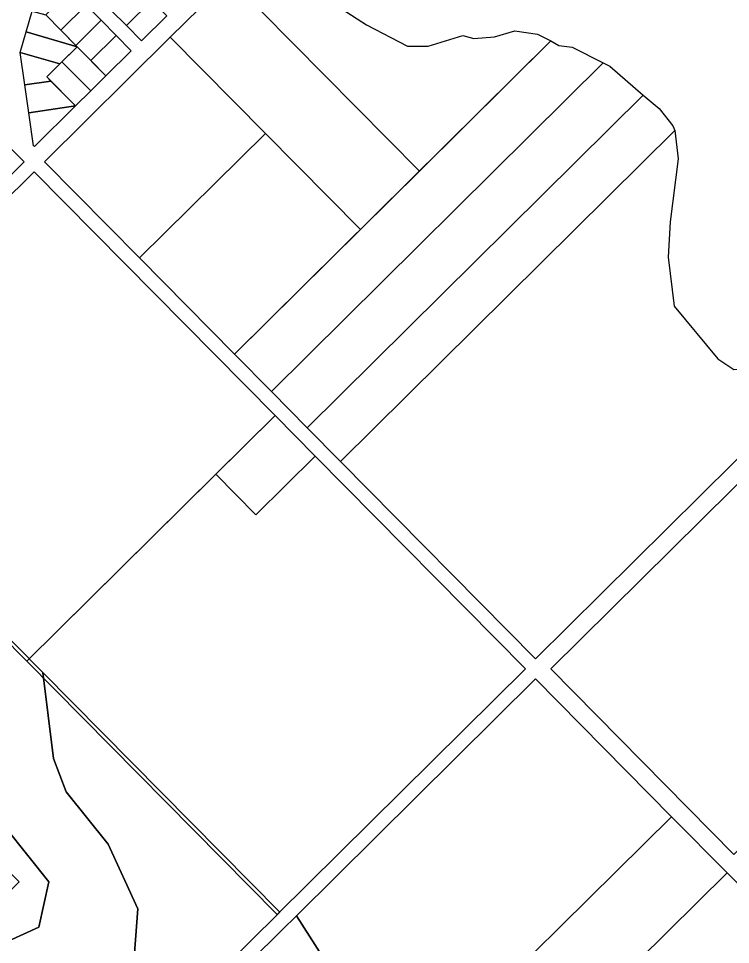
# Model space of a CAD drawing. Header units: metres. Extents: x 5590187 to 5598444, y 6961268 to 6971080.
# Drawn here: x 5596555 to 5597554, y 6967911 to 6969209 of the extents above; entities that cross this region are included whole.
import ezdxf

# ---------------------------------------------------------------- set-up
doc = ezdxf.new("R2010")
doc.units = ezdxf.units.M
doc.layers.add('zz_catastro_fontana', color=7, linetype='Continuous')

msp = doc.modelspace()

# ---------------------------------------------------------------- linework, layer by layer
at = {"layer": 'zz_catastro_fontana'}
msp.add_lwpolyline([(5595873.7, 6969705.1), (5596562.8, 6969008.2), (5595888.7, 6968341.6)], dxfattribs=at)
for points in [[(5597301.7, 6969177.5), (5597117.1, 6968994.9), (5596850.5, 6969264.5), (5596904.1, 6969317.5), (5596934.4, 6969280.3), (5596974.8, 6969244.4), (5597042.7, 6969200.3), (5597100.3, 6969170.2), (5597129.3, 6969170.2), (5597178.1, 6969185.3), (5597193.5, 6969181.1), (5597222.4, 6969183.1), (5597251.2, 6969191.7), (5597282.8, 6969186.8), (5597301.7, 6969177.5)], [(5596767.7, 6969182.6), (5596850.5, 6969264.5), (5597117.1, 6968994.9), (5597034.3, 6968913), (5596767.7, 6969182.6)], [(5596741.6, 6969234.3), (5596706, 6969199.1), (5596684.9, 6969220.4), (5596720.5, 6969255.6), (5596741.6, 6969234.3)], [(5596649.6, 6969227.7), (5596614, 6969192.5), (5596593, 6969213.9), (5596628.5, 6969249), (5596649.6, 6969227.7)], [(5596670.7, 6969206.4), (5596635.1, 6969171.2), (5596614, 6969192.5), (5596649.6, 6969227.7), (5596670.7, 6969206.4)], [(5596762.7, 6969212.9), (5596727.1, 6969177.8), (5596706, 6969199.1), (5596741.6, 6969234.3), (5596762.7, 6969212.9)], [(5596636.9, 6969169.4), (5596565.6, 6969190.3), (5596574.1, 6969219.4), (5596593, 6969213.9), (5596636.9, 6969169.4)], [(5596691.8, 6969185), (5596656.2, 6969149.9), (5596635.1, 6969171.2), (5596670.7, 6969206.4), (5596691.8, 6969185)], [(5596612.5, 6969145.3), (5596557.2, 6969161.5), (5596565.6, 6969190.3), (5596636.9, 6969169.4), (5596612.5, 6969145.3)], [(5596591.1, 6969008.1), (5596767.7, 6969182.7), (5596901, 6969047.8), (5596724.4, 6968873.2), (5596591.1, 6969008.1)], [(5596712.9, 6969163.7), (5596677.3, 6969128.6), (5596656.2, 6969149.9), (5596691.8, 6969185), (5596712.9, 6969163.7)], [(5597375.1, 6969146.7), (5596909.4, 6968686.2), (5596857.7, 6968738.4), (5597301.7, 6969177.5), (5597312.6, 6969171.1), (5597331.4, 6969168.6), (5597375.1, 6969146.7)], [(5596600.2, 6969121.3), (5596563.6, 6969116), (5596557.2, 6969161.5), (5596612.5, 6969145.3), (5596594.3, 6969127.2), (5596600.2, 6969121.3)], [(5596677.3, 6969128.6), (5596656, 6969107.5), (5596615.6, 6969148.3), (5596636.9, 6969169.4), (5596677.3, 6969128.6)], [(5596656, 6969107.5), (5596634.7, 6969086.4), (5596594.3, 6969127.2), (5596615.6, 6969148.3), (5596656, 6969107.5)], [(5597430.9, 6969101.3), (5596959.7, 6968635.3), (5596909.4, 6968686.2), (5597375.1, 6969146.7), (5597384.1, 6969142.1), (5597430.9, 6969101.3)], [(5596634.7, 6969086.4), (5596569.2, 6969076.9), (5596563.6, 6969116), (5596600.2, 6969121.3), (5596634.7, 6969086.4)], [(5597475.5, 6969052), (5597006.4, 6968588.1), (5596959.7, 6968635.3), (5597430.9, 6969101.3), (5597453.6, 6969082.9), (5597472.8, 6969058.6), (5597475.5, 6969052)], [(5596634.7, 6969086.4), (5596577, 6969029.4), (5596575.8, 6969030.6), (5596569.2, 6969076.9), (5596634.7, 6969086.4)], [(5596724.4, 6968873.2), (5596901, 6969047.8), (5597034.3, 6968913), (5596857.7, 6968738.4), (5596724.4, 6968873.2)], [(5597696.8, 6968723.2), (5597280.2, 6968311.2), (5597006.4, 6968588.1), (5597475.5, 6969052), (5597480.2, 6969012.4), (5597468.8, 6968924.1), (5597466.2, 6968874.2), (5597474.5, 6968805.7), (5597535.7, 6968731.7), (5597558.3, 6968717), (5597696.8, 6968723.2)], [(5596576.8, 6968994), (5596914.7, 6968652.4), (5596566.3, 6968307.8), (5596228.4, 6968649.5), (5596576.8, 6968994)], [(5597725.4, 6968716.4), (5597771.3, 6968700), (5597896.5, 6968719.2), (5597940.1, 6968694.4), (5598011.7, 6968601.3), (5598024.9, 6968541), (5598013.7, 6968465), (5598001.3, 6968428.2), (5597968.3, 6968442.4), (5597558.4, 6968037), (5597301.3, 6968297), (5597725.4, 6968716.4)], [(5596914.7, 6968652.4), (5596970.9, 6968595.5), (5596887.8, 6968513.3), (5596831.6, 6968570.2), (5596914.7, 6968652.4)], [(5596970.9, 6968595.5), (5597265.9, 6968297.2), (5596917.5, 6967952.7), (5596566.3, 6968307.8), (5596831.6, 6968570.2), (5596887.8, 6968513.3), (5596970.9, 6968595.5)], [(5596397.4, 6968485.3), (5596588.7, 6968292.3), (5596603.9, 6968171.7), (5596621.8, 6968124.8), (5596680.4, 6968051.6), (5596722.2, 6967960.7), (5596713.7, 6967849), (5596672.5, 6967750.9), (5596604.3, 6967673.2), (5596517.1, 6967675), (5596136.3, 6968060), (5596189.8, 6968126.6), (5596301, 6968059.3), (5596455, 6967922.9), (5596477.3, 6967921), (5596540, 6967915.5), (5596583.2, 6967935), (5596597.2, 6967998.5), (5596506.6, 6968111.7), (5596423.8, 6968215.1), (5596397.4, 6968485.3)], [(5596517.1, 6967675), (5596604.3, 6967673.2), (5596672.5, 6967750.9), (5596713.7, 6967849), (5596722.2, 6967960.7), (5596680.4, 6968051.6), (5596621.8, 6968124.8), (5596603.9, 6968171.7), (5596588.7, 6968292.3), (5596921.1, 6967956.2), (5596576.2, 6967615.1), (5596517.1, 6967675)], [(5597115.4, 6967767.2), (5597075.2, 6967736.2), (5597012.1, 6967797.8), (5597028.5, 6967820.1), (5596944.6, 6967950.9), (5597280, 6968283), (5597470.9, 6968089.9), (5597122.6, 6967745.6), (5597115.4, 6967767.2)], [(5596477.3, 6967921), (5596555.7, 6967998.5), (5596474.9, 6968080.3), (5596506.6, 6968111.7), (5596597.2, 6967998.5), (5596583.2, 6967935), (5596540, 6967915.5), (5596477.3, 6967921)], [(5597122.6, 6967745.6), (5597470.9, 6968089.9), (5597548.7, 6968011.3), (5597172.8, 6967639.6), (5597149.5, 6967665.7), (5597122.6, 6967745.6)], [(5597651, 6967907.8), (5597470.9, 6967729.8), (5597535.9, 6967664.1), (5597289.4, 6967420.3), (5597185.7, 6967625.2), (5597172.8, 6967639.6), (5597548.7, 6968011.3), (5597651, 6967907.8)], [(5596613.6, 6967624), (5596924.5, 6967931.4), (5596944.6, 6967950.9), (5597028.5, 6967820.1), (5597012.1, 6967797.8), (5597075.2, 6967736.2), (5597115.4, 6967767.2), (5597149.5, 6967665.7), (5597109.2, 6967616.1), (5597126.8, 6967599), (5597087.9, 6967516.9), (5596910.1, 6967341), (5596886.7, 6967392.5), (5596817.3, 6967460.2), (5596802.1, 6967478.9), (5596708.2, 6967529.5), (5596724.6, 6967545.7), (5596697.9, 6967572.7), (5596680.4, 6967556.4), (5596613.6, 6967624)]]:
    msp.add_lwpolyline(points, close=True, dxfattribs=at)

doc.saveas('drawing.dxf')
